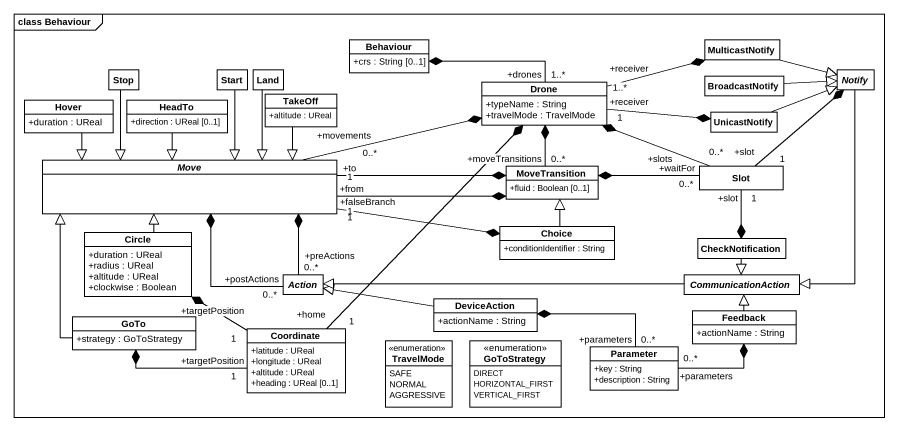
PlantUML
@startuml
mainframe class Behaviour
hide circle
hide empty members
skinparam classAttributeIconSize 0
class Behaviour {
  +crs : String [0..1]
}
class MulticastNotify
class "Stop" as Stop_
class "Start" as Start_
class Land
class Drone {
  +typeName : String
  +travelMode : TravelMode
}
class BroadcastNotify
abstract class Notify
class Hover {
  +duration : UReal
}
class HeadTo {
  +direction : UReal [0..1]
}
class TakeOff {
  +altitude : UReal
}
class UnicastNotify
abstract class Move
class MoveTransition {
  +fluid : Boolean [0..1]
}
class Slot
class "Circle" as Circle_ {
  +duration : UReal
  +radius : UReal
  +altitude : UReal
  +clockwise : Boolean
}
class Choice {
  +conditionIdentifier : String
}
class CheckNotification
abstract class "Action" as Action_
abstract class CommunicationAction
class GoTo {
  +strategy : GoToStrategy
}
class DeviceAction {
  +actionName : String
}
class Feedback {
  +actionName : String
}
class Coordinate {
  +latitude : UReal
  +longitude : UReal
  +altitude : UReal
  +heading : UReal [0..1]
}
enum TravelMode {
  SAFE
  NORMAL
  AGGRESSIVE
}
enum GoToStrategy {
  DIRECT
  HORIZONTAL_FIRST
  VERTICAL_FIRST
}
class Parameter {
  +key : String
  +description : String
}
Behaviour *-right- "+drones\n1..*" Drone
MulticastNotify *-left- "+receiver\n1..*" Drone
MulticastNotify -right-|> Notify
Stop_ --|> Move
Start_ --|> Move
Land --|> Move
Drone *-left- "+movements\n0..*" Move
Drone *-- "+moveTransitions\n0..*" MoveTransition
Drone *-right- "+slots\n0..*" Slot
Drone *-- "+home\n1" Coordinate
BroadcastNotify -right-|> Notify
Notify *-- "+slot\n1" Slot
Notify --|> CommunicationAction
Hover -right-|> Move
HeadTo --|> Move
TakeOff --|> Move
UnicastNotify *-left- "+receiver\n1" Drone
UnicastNotify -right-|> Notify
Move *-- "+postActions\n0..*" Action_
Move *-- "+preActions\n0..*" Action_
MoveTransition *-left- "+from\n1" Move
MoveTransition *-left- "+to\n1" Move
MoveTransition *-right- "+waitFor\n0..*" Slot
Circle_ -up-|> Move
Circle_ *-- "+targetPosition\n1" Coordinate
Choice *-left- "+falseBranch\n1" Move
Choice -up-|> MoveTransition
CheckNotification *-up- "+slot\n1" Slot
CheckNotification --|> CommunicationAction
CommunicationAction -left-|> Action_
GoTo -up-|> Move
GoTo *-right- "+targetPosition\n1" Coordinate
DeviceAction -left-|> Action_
DeviceAction *-right- "+parameters\n0..*" Parameter
Feedback -up-|> CommunicationAction
Feedback *-left- "+parameters\n0..*" Parameter
@enduml
